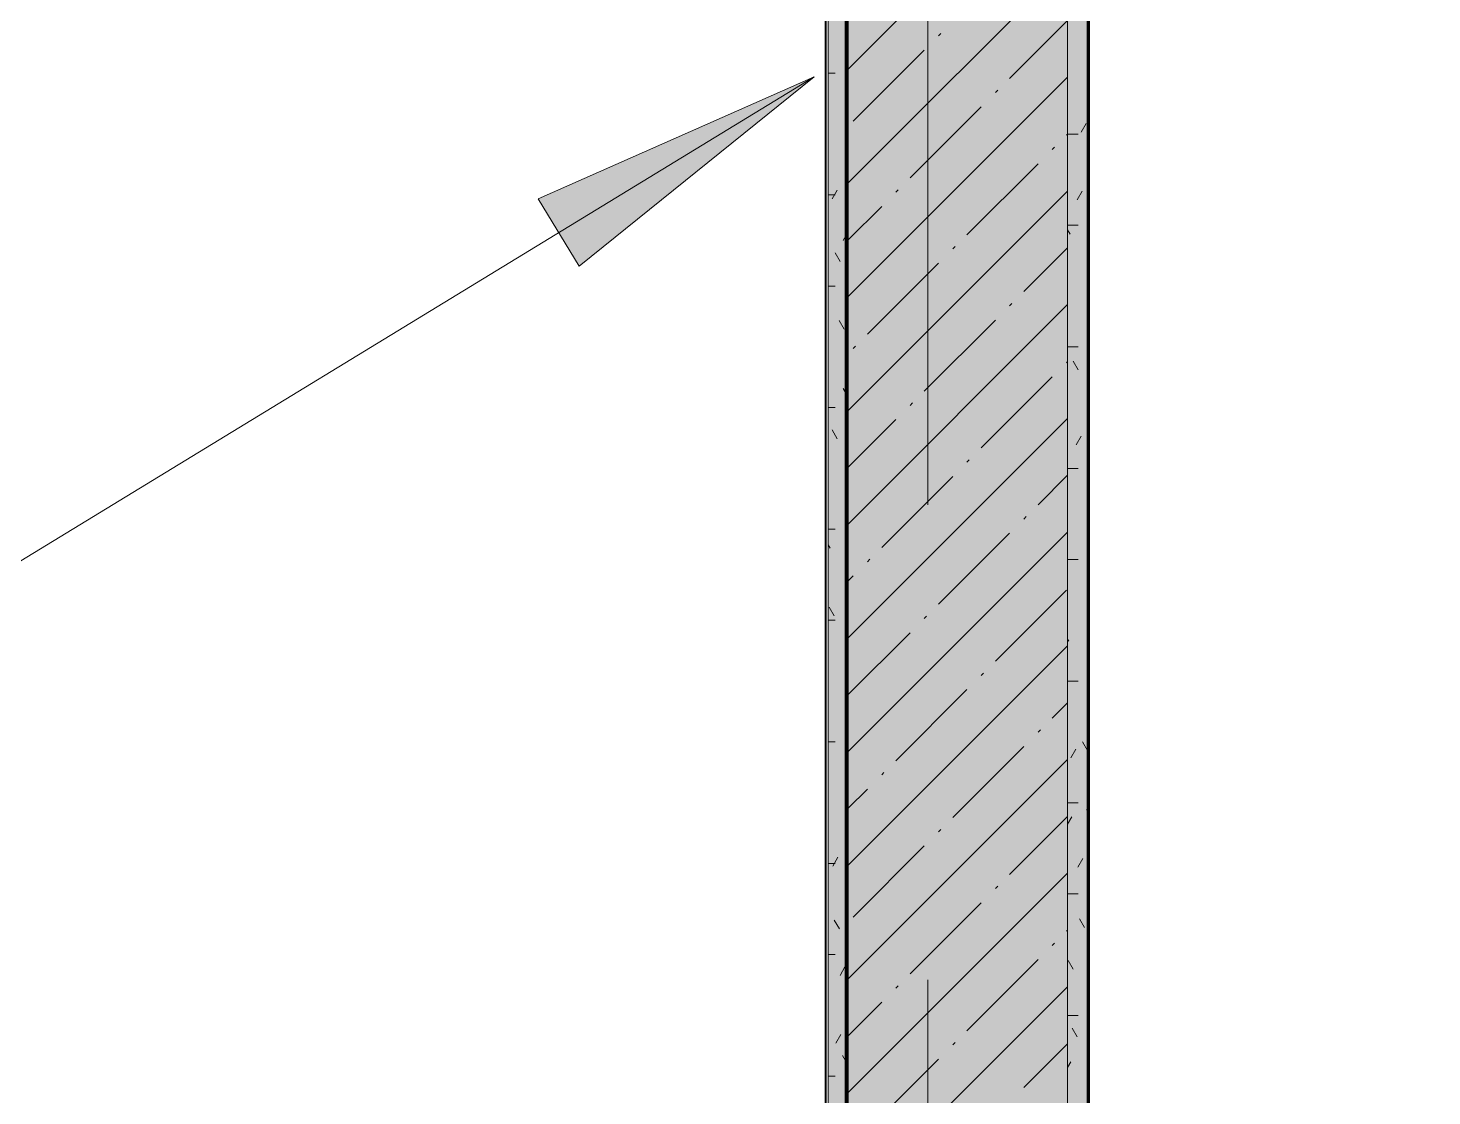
# Model space of a CAD drawing. Header units: millimetres. Extents: x -3817 to 677485, y -22715 to 103890.
# Drawn here: x 433586 to 434994, y 5831 to 6902 of the extents above; entities that cross this region are included whole.
import ezdxf

# ---------------------------------------------------------------- set-up
doc = ezdxf.new("R2010")
doc.units = ezdxf.units.MM
doc.layers.add('PDF _Геометрия', color=7, linetype='Continuous', true_color=0x1d1d1d)
doc.layers.add('PDF _Сплошная заливка', color=7, linetype='Continuous', true_color=0xffffff)

msp = doc.modelspace()

# ---------------------------------------------------------------- hatches: boundary and pattern name
at = {"layer": 'PDF _Сплошная заливка', "transparency": 33554559}
msp.add_hatch(color=256, dxfattribs=at).paths.add_polyline_path([(434608.6, 4319), (434628.6, 4319), (434628.6, 12519), (434408.6, 12519), (434408.6, 4319)])

# ---------------------------------------------------------------- linework, layer by layer
at = {"layer": 'PDF _Геометрия', "color": 7, "lineweight": 9}
for points in [[(434408.6, 12319), (434408.6, 4319), (434408.6, 12319), (434388.6, 12319), (432373.6, 12319), (434388.6, 12319), (434408.6, 12319), (434408.6, 12519), (433388.6, 12519), (434408.6, 12519)], [(434628.6, 11299), (434628.6, 4319), (434608.6, 4319), (434628.6, 4319), (434628.6, 11299), (434628.6, 11319), (434873.6, 11319), (434628.6, 11319), (434628.6, 11519)], [(434648.6, 4319), (434648.6, 11298)]]:
    msp.add_lwpolyline(points, dxfattribs=at)
at = {"layer": 'PDF _Геометрия', "color": 171, "lineweight": 70, "true_color": 0x8080ff}
msp.add_lwpolyline([(434406.6, 12309), (434406.6, 2089.5), (434407.6, 2089.5), (434407.6, 12309)], close=True, dxfattribs=at)
at = {"layer": 'PDF _Геометрия', "color": 9, "lineweight": 9, "true_color": 0xc0c0c0}
for points in [[(434388.6, 12298), (434388.6, 1994), (434408.6, 1994), (434408.6, 2044), (434408.6, 2056.5), (434408.6, 2069), (434408.6, 4319), (434608.6, 4319), (434608.6, 2069), (434648.6, 2069)], [(434385.6, 6596.7), (434385.6, 6616.7), (434385.6, 6635.1), (434385.6, 6650.9), (434385.6, 6662.9), (434385.6, 6670.5), (434385.6, 6673.1), (434385.6, 6670.3), (434385.6, 6662.3), (434385.6, 6649.6), (434385.6, 6633.1), (434385.6, 6613.8), (434385.6, 6593.1), (434385.6, 6572.4), (434385.6, 6553.1), (434385.6, 6536.5), (434385.6, 6523.8), (434385.6, 6515.8), (434385.6, 6513.1), (434385.6, 6515.6), (434385.6, 6523.2), (434385.6, 6535.2), (434385.6, 6551), (434385.6, 6569.4), (434385.6, 6589.4)], [(434386.6, 6589.4), (434386.6, 6569.4), (434386.6, 6551), (434386.6, 6535.2), (434386.6, 6523.2), (434386.6, 6515.6), (434386.6, 6513.1), (434386.6, 6515.8), (434386.6, 6523.8), (434386.6, 6536.5), (434386.6, 6553.1), (434386.6, 6572.4), (434386.6, 6593.1), (434386.6, 6613.8), (434386.6, 6633.1), (434386.6, 6649.6), (434386.6, 6662.3), (434386.6, 6670.3), (434386.6, 6673.1), (434386.6, 6670.5), (434386.6, 6662.9), (434386.6, 6650.9), (434386.6, 6635.1), (434386.6, 6616.7), (434386.6, 6596.7)], [(434385.6, 6388.1), (434385.6, 6364.5), (434385.6, 6336.3), (434385.6, 6302.5), (434385.6, 6261.9), (434385.6, 6243.4), (434385.6, 6228.3), (434385.6, 6215.5), (434385.6, 6204.4), (434385.6, 6193.9), (434385.6, 6183.7), (434385.6, 6174.2)], [(434386.6, 6174.2), (434386.6, 6183.7), (434386.6, 6193.9), (434386.6, 6204.4), (434386.6, 6215.5), (434386.6, 6228.3), (434386.6, 6243.4), (434386.6, 6261.9), (434386.6, 6302.5), (434386.6, 6336.3), (434386.6, 6364.5), (434386.6, 6388.1)], [(434385.6, 5803.4), (434385.6, 5844.2), (434385.6, 5890.6), (434385.6, 5942.7), (434385.6, 6000.4), (434385.6, 6063.9), (434385.6, 6133.2), (434385.6, 6208.3), (434385.6, 6289.2), (434385.6, 6376)], [(434386.6, 6376), (434386.6, 6289.2), (434386.6, 6208.3), (434386.6, 6133.2), (434386.6, 6063.9), (434386.6, 6000.4), (434386.6, 5942.7), (434386.6, 5890.6), (434386.6, 5844.2), (434386.6, 5803.4)], [(434385.6, 5824.7), (434385.6, 5842.6), (434385.6, 5859.5), (434385.6, 5874.8), (434385.6, 5887.9), (434385.6, 5899.2), (434385.6, 5910.3), (434385.6, 5922.9), (434385.6, 5937), (434385.6, 5952), (434385.6, 5967.1), (434385.6, 5982.1), (434385.6, 5997.5), (434385.6, 6013.5), (434385.6, 6030.2), (434385.6, 6046.2), (434385.6, 6060), (434385.6, 6072), (434385.6, 6085.2), (434385.6, 6102.9), (434385.6, 6128.1), (434385.6, 6162.4), (434385.6, 6206.6), (434385.6, 6261.9), (434385.6, 6181.3), (434385.6, 6107.2), (434385.6, 6039.5), (434385.6, 5978.2), (434385.6, 5923.3), (434385.6, 5874.9), (434385.6, 5833), (434385.6, 5797.4)], [(434386.6, 5797.4), (434386.6, 5833), (434386.6, 5874.9), (434386.6, 5923.3), (434386.6, 5978.2), (434386.6, 6039.5), (434386.6, 6107.2), (434386.6, 6181.3), (434386.6, 6261.9), (434386.6, 6206.6), (434386.6, 6162.4), (434386.6, 6128.1), (434386.6, 6102.9), (434386.6, 6085.2), (434386.6, 6072), (434386.6, 6060), (434386.6, 6046.2), (434386.6, 6030.2), (434386.6, 6013.5), (434386.6, 5997.5), (434386.6, 5982.1), (434386.6, 5967.1), (434386.6, 5952), (434386.6, 5937), (434386.6, 5922.9), (434386.6, 5910.3), (434386.6, 5899.2), (434386.6, 5887.9), (434386.6, 5874.8), (434386.6, 5859.5), (434386.6, 5842.6), (434386.6, 5824.7)], [(434385.6, 6157.4), (434386.6, 6157.4)], [(434385.6, 6144.3), (434386.6, 6144.3)], [(434385.6, 6138.4), (434386.6, 6138.4)], [(434386.6, 6061.2), (434385.6, 6061.2)], [(434385.6, 5981.3), (434386.6, 5981.3)]]:
    msp.add_lwpolyline(points, dxfattribs=at)
for points in [[(434407.6, 12299), (434407.6, 2089.5), (434408.6, 2089.5), (434408.6, 12299)], [(434386.6, 6376), (434386.6, 6938.7), (434385.6, 6938.7), (434385.6, 6376)], [(434385.6, 6744.3), (434385.6, 6746.7), (434385.6, 6753.7), (434385.6, 6764.8), (434385.6, 6779.3), (434385.6, 6796.2), (434385.6, 6814.3), (434385.6, 6832.4), (434385.6, 6849.3), (434385.6, 6863.8), (434385.6, 6874.9), (434385.6, 6881.9), (434385.6, 6884.3), (434385.6, 6881.9), (434385.6, 6874.9), (434385.6, 6863.8), (434385.6, 6849.3), (434385.6, 6832.4), (434385.6, 6814.3), (434385.6, 6796.2), (434385.6, 6779.3), (434385.6, 6764.8), (434385.6, 6753.7), (434385.6, 6746.7)], [(434385.6, 6884.3), (434385.6, 6881.9), (434385.6, 6874.9), (434385.6, 6863.8), (434385.6, 6849.3), (434385.6, 6832.4), (434385.6, 6814.3), (434385.6, 6796.2), (434385.6, 6779.3), (434385.6, 6764.8), (434385.6, 6753.7), (434385.6, 6746.7), (434385.6, 6744.3), (434385.6, 6746.7), (434385.6, 6753.7), (434385.6, 6764.8), (434385.6, 6779.3), (434385.6, 6796.2), (434385.6, 6814.3), (434385.6, 6832.4), (434385.6, 6849.3), (434385.6, 6863.8), (434385.6, 6874.9), (434385.6, 6881.9)], [(434385.6, 6771.2), (434385.6, 6776.7), (434385.6, 6785.5), (434385.6, 6796.8), (434385.6, 6810.1), (434385.6, 6824.3), (434385.6, 6838.6), (434385.6, 6851.8), (434385.6, 6863.2), (434385.6, 6872), (434385.6, 6877.5), (434385.6, 6872), (434385.6, 6863.2), (434385.6, 6851.8), (434385.6, 6838.6), (434385.6, 6824.3), (434385.6, 6810.1), (434385.6, 6796.8), (434385.6, 6785.5), (434385.6, 6776.7)], [(434385.6, 6877.5), (434385.6, 6872), (434385.6, 6863.2), (434385.6, 6851.8), (434385.6, 6838.6), (434385.6, 6824.3), (434385.6, 6810.1), (434385.6, 6796.8), (434385.6, 6785.5), (434385.6, 6776.7), (434385.6, 6771.2), (434385.6, 6776.7), (434385.6, 6785.5), (434385.6, 6796.8), (434385.6, 6810.1), (434385.6, 6824.3), (434385.6, 6838.6), (434385.6, 6851.8), (434385.6, 6863.2), (434385.6, 6872)], [(434385.6, 6768.5), (434385.6, 6774), (434385.6, 6782.7), (434385.6, 6794.1), (434385.6, 6807.4), (434385.6, 6821.6), (434385.6, 6835.9), (434385.6, 6849.1), (434385.6, 6860.5), (434385.6, 6869.2), (434385.6, 6874.7), (434385.6, 6869.2), (434385.6, 6860.5), (434385.6, 6849.1), (434385.6, 6835.9), (434385.6, 6821.6), (434385.6, 6807.4), (434385.6, 6794.1), (434385.6, 6782.7), (434385.6, 6774)], [(434385.6, 6874.7), (434385.6, 6869.2), (434385.6, 6860.5), (434385.6, 6849.1), (434385.6, 6835.9), (434385.6, 6821.6), (434385.6, 6807.4), (434385.6, 6794.1), (434385.6, 6782.7), (434385.6, 6774), (434385.6, 6768.5), (434385.6, 6774), (434385.6, 6782.7), (434385.6, 6794.1), (434385.6, 6807.4), (434385.6, 6821.6), (434385.6, 6835.9), (434385.6, 6849.1), (434385.6, 6860.5), (434385.6, 6869.2)], [(434386.6, 6744.3), (434386.6, 6746.7), (434386.6, 6753.7), (434386.6, 6764.8), (434386.6, 6779.3), (434386.6, 6796.2), (434386.6, 6814.3), (434386.6, 6832.4), (434386.6, 6849.3), (434386.6, 6863.8), (434386.6, 6874.9), (434386.6, 6881.9), (434386.6, 6884.3), (434386.6, 6881.9), (434386.6, 6874.9), (434386.6, 6863.8), (434386.6, 6849.3), (434386.6, 6832.4), (434386.6, 6814.3), (434386.6, 6796.2), (434386.6, 6779.3), (434386.6, 6764.8), (434386.6, 6753.7), (434386.6, 6746.7)], [(434386.6, 6884.3), (434386.6, 6881.9), (434386.6, 6874.9), (434386.6, 6863.8), (434386.6, 6849.3), (434386.6, 6832.4), (434386.6, 6814.3), (434386.6, 6796.2), (434386.6, 6779.3), (434386.6, 6764.8), (434386.6, 6753.7), (434386.6, 6746.7), (434386.6, 6744.3), (434386.6, 6746.7), (434386.6, 6753.7), (434386.6, 6764.8), (434386.6, 6779.3), (434386.6, 6796.2), (434386.6, 6814.3), (434386.6, 6832.4), (434386.6, 6849.3), (434386.6, 6863.8), (434386.6, 6874.9), (434386.6, 6881.9)], [(434386.6, 6771.2), (434386.6, 6776.7), (434386.6, 6785.5), (434386.6, 6796.8), (434386.6, 6810.1), (434386.6, 6824.3), (434386.6, 6838.6), (434386.6, 6851.8), (434386.6, 6863.2), (434386.6, 6872), (434386.6, 6877.5), (434386.6, 6872), (434386.6, 6863.2), (434386.6, 6851.8), (434386.6, 6838.6), (434386.6, 6824.3), (434386.6, 6810.1), (434386.6, 6796.8), (434386.6, 6785.5), (434386.6, 6776.7)], [(434386.6, 6877.5), (434386.6, 6872), (434386.6, 6863.2), (434386.6, 6851.8), (434386.6, 6838.6), (434386.6, 6824.3), (434386.6, 6810.1), (434386.6, 6796.8), (434386.6, 6785.5), (434386.6, 6776.7), (434386.6, 6771.2), (434386.6, 6776.7), (434386.6, 6785.5), (434386.6, 6796.8), (434386.6, 6810.1), (434386.6, 6824.3), (434386.6, 6838.6), (434386.6, 6851.8), (434386.6, 6863.2), (434386.6, 6872)], [(434386.6, 6768.5), (434386.6, 6774), (434386.6, 6782.7), (434386.6, 6794.1), (434386.6, 6807.4), (434386.6, 6821.6), (434386.6, 6835.9), (434386.6, 6849.1), (434386.6, 6860.5), (434386.6, 6869.2), (434386.6, 6874.7), (434386.6, 6869.2), (434386.6, 6860.5), (434386.6, 6849.1), (434386.6, 6835.9), (434386.6, 6821.6), (434386.6, 6807.4), (434386.6, 6794.1), (434386.6, 6782.7), (434386.6, 6774)], [(434386.6, 6874.7), (434386.6, 6869.2), (434386.6, 6860.5), (434386.6, 6849.1), (434386.6, 6835.9), (434386.6, 6821.6), (434386.6, 6807.4), (434386.6, 6794.1), (434386.6, 6782.7), (434386.6, 6774), (434386.6, 6768.5), (434386.6, 6774), (434386.6, 6782.7), (434386.6, 6794.1), (434386.6, 6807.4), (434386.6, 6821.6), (434386.6, 6835.9), (434386.6, 6849.1), (434386.6, 6860.5), (434386.6, 6869.2)], [(434385.6, 6655.4), (434385.6, 6660.8), (434385.6, 6669.6), (434385.6, 6681), (434385.6, 6694.2), (434385.6, 6708.5), (434385.6, 6722.7), (434385.6, 6736), (434385.6, 6747.4), (434385.6, 6756.1), (434385.6, 6761.6), (434385.6, 6756.1), (434385.6, 6747.4), (434385.6, 6736), (434385.6, 6722.7), (434385.6, 6708.5), (434385.6, 6694.2), (434385.6, 6681), (434385.6, 6669.6), (434385.6, 6660.8)], [(434385.6, 6761.6), (434385.6, 6756.1), (434385.6, 6747.4), (434385.6, 6736), (434385.6, 6722.7), (434385.6, 6708.5), (434385.6, 6694.2), (434385.6, 6681), (434385.6, 6669.6), (434385.6, 6660.8), (434385.6, 6655.4), (434385.6, 6660.8), (434385.6, 6669.6), (434385.6, 6681), (434385.6, 6694.2), (434385.6, 6708.5), (434385.6, 6722.7), (434385.6, 6736), (434385.6, 6747.4), (434385.6, 6756.1)], [(434386.6, 6655.4), (434386.6, 6660.8), (434386.6, 6669.6), (434386.6, 6681), (434386.6, 6694.2), (434386.6, 6708.5), (434386.6, 6722.7), (434386.6, 6736), (434386.6, 6747.4), (434386.6, 6756.1), (434386.6, 6761.6), (434386.6, 6756.1), (434386.6, 6747.4), (434386.6, 6736), (434386.6, 6722.7), (434386.6, 6708.5), (434386.6, 6694.2), (434386.6, 6681), (434386.6, 6669.6), (434386.6, 6660.8)], [(434386.6, 6761.6), (434386.6, 6756.1), (434386.6, 6747.4), (434386.6, 6736), (434386.6, 6722.7), (434386.6, 6708.5), (434386.6, 6694.2), (434386.6, 6681), (434386.6, 6669.6), (434386.6, 6660.8), (434386.6, 6655.4), (434386.6, 6660.8), (434386.6, 6669.6), (434386.6, 6681), (434386.6, 6694.2), (434386.6, 6708.5), (434386.6, 6722.7), (434386.6, 6736), (434386.6, 6747.4), (434386.6, 6756.1)], [(434385.6, 6507.7), (434385.6, 6510.5), (434385.6, 6518.4), (434385.6, 6531.2), (434385.6, 6547.7), (434385.6, 6567), (434385.6, 6587.7), (434385.6, 6608.4), (434385.6, 6627.7), (434385.6, 6644.3), (434385.6, 6657), (434385.6, 6665), (434385.6, 6667.7), (434385.6, 6665), (434385.6, 6657), (434385.6, 6644.3), (434385.6, 6627.7), (434385.6, 6608.4), (434385.6, 6587.7), (434385.6, 6567), (434385.6, 6547.7), (434385.6, 6531.2), (434385.6, 6518.4), (434385.6, 6510.5)], [(434386.6, 6507.7), (434386.6, 6510.5), (434386.6, 6518.4), (434386.6, 6531.2), (434386.6, 6547.7), (434386.6, 6567), (434386.6, 6587.7), (434386.6, 6608.4), (434386.6, 6627.7), (434386.6, 6644.3), (434386.6, 6657), (434386.6, 6665), (434386.6, 6667.7), (434386.6, 6665), (434386.6, 6657), (434386.6, 6644.3), (434386.6, 6627.7), (434386.6, 6608.4), (434386.6, 6587.7), (434386.6, 6567), (434386.6, 6547.7), (434386.6, 6531.2), (434386.6, 6518.4), (434386.6, 6510.5)], [(434385.6, 6548.7), (434385.6, 6554.2), (434385.6, 6563), (434385.6, 6574.4), (434385.6, 6587.6), (434385.6, 6601.9), (434385.6, 6616.1), (434385.6, 6629.4), (434385.6, 6640.7), (434385.6, 6649.5), (434385.6, 6655), (434385.6, 6649.5), (434385.6, 6640.7), (434385.6, 6629.4), (434385.6, 6616.1), (434385.6, 6601.9), (434385.6, 6587.6), (434385.6, 6574.4), (434385.6, 6563), (434385.6, 6554.2)], [(434385.6, 6655), (434385.6, 6649.5), (434385.6, 6640.7), (434385.6, 6629.4), (434385.6, 6616.1), (434385.6, 6601.9), (434385.6, 6587.6), (434385.6, 6574.4), (434385.6, 6563), (434385.6, 6554.2), (434385.6, 6548.7), (434385.6, 6554.2), (434385.6, 6563), (434385.6, 6574.4), (434385.6, 6587.6), (434385.6, 6601.9), (434385.6, 6616.1), (434385.6, 6629.4), (434385.6, 6640.7), (434385.6, 6649.5)], [(434385.6, 6507.6), (434385.6, 6510), (434385.6, 6517), (434385.6, 6528.1), (434385.6, 6542.6), (434385.6, 6559.5), (434385.6, 6577.6), (434385.6, 6595.7), (434385.6, 6612.6), (434385.6, 6627.1), (434385.6, 6638.2), (434385.6, 6645.2), (434385.6, 6647.6), (434385.6, 6645.2), (434385.6, 6638.2), (434385.6, 6627.1), (434385.6, 6612.6), (434385.6, 6595.7), (434385.6, 6577.6), (434385.6, 6559.5), (434385.6, 6542.6), (434385.6, 6528.1), (434385.6, 6517), (434385.6, 6510)], [(434385.6, 6647.6), (434385.6, 6645.2), (434385.6, 6638.2), (434385.6, 6627.1), (434385.6, 6612.6), (434385.6, 6595.7), (434385.6, 6577.6), (434385.6, 6559.5), (434385.6, 6542.6), (434385.6, 6528.1), (434385.6, 6517), (434385.6, 6510), (434385.6, 6507.6), (434385.6, 6510), (434385.6, 6517), (434385.6, 6528.1), (434385.6, 6542.6), (434385.6, 6559.5), (434385.6, 6577.6), (434385.6, 6595.7), (434385.6, 6612.6), (434385.6, 6627.1), (434385.6, 6638.2), (434385.6, 6645.2)], [(434386.6, 6548.7), (434386.6, 6554.2), (434386.6, 6563), (434386.6, 6574.4), (434386.6, 6587.6), (434386.6, 6601.9), (434386.6, 6616.1), (434386.6, 6629.4), (434386.6, 6640.7), (434386.6, 6649.5), (434386.6, 6655), (434386.6, 6649.5), (434386.6, 6640.7), (434386.6, 6629.4), (434386.6, 6616.1), (434386.6, 6601.9), (434386.6, 6587.6), (434386.6, 6574.4), (434386.6, 6563), (434386.6, 6554.2)], [(434386.6, 6655), (434386.6, 6649.5), (434386.6, 6640.7), (434386.6, 6629.4), (434386.6, 6616.1), (434386.6, 6601.9), (434386.6, 6587.6), (434386.6, 6574.4), (434386.6, 6563), (434386.6, 6554.2), (434386.6, 6548.7), (434386.6, 6554.2), (434386.6, 6563), (434386.6, 6574.4), (434386.6, 6587.6), (434386.6, 6601.9), (434386.6, 6616.1), (434386.6, 6629.4), (434386.6, 6640.7), (434386.6, 6649.5)], [(434386.6, 6507.6), (434386.6, 6510), (434386.6, 6517), (434386.6, 6528.1), (434386.6, 6542.6), (434386.6, 6559.5), (434386.6, 6577.6), (434386.6, 6595.7), (434386.6, 6612.6), (434386.6, 6627.1), (434386.6, 6638.2), (434386.6, 6645.2), (434386.6, 6647.6), (434386.6, 6645.2), (434386.6, 6638.2), (434386.6, 6627.1), (434386.6, 6612.6), (434386.6, 6595.7), (434386.6, 6577.6), (434386.6, 6559.5), (434386.6, 6542.6), (434386.6, 6528.1), (434386.6, 6517), (434386.6, 6510)], [(434386.6, 6647.6), (434386.6, 6645.2), (434386.6, 6638.2), (434386.6, 6627.1), (434386.6, 6612.6), (434386.6, 6595.7), (434386.6, 6577.6), (434386.6, 6559.5), (434386.6, 6542.6), (434386.6, 6528.1), (434386.6, 6517), (434386.6, 6510), (434386.6, 6507.6), (434386.6, 6510), (434386.6, 6517), (434386.6, 6528.1), (434386.6, 6542.6), (434386.6, 6559.5), (434386.6, 6577.6), (434386.6, 6595.7), (434386.6, 6612.6), (434386.6, 6627.1), (434386.6, 6638.2), (434386.6, 6645.2)], [(434385.6, 6534.6), (434385.6, 6540.1), (434385.6, 6548.8), (434385.6, 6560.2), (434385.6, 6573.4), (434385.6, 6587.7), (434385.6, 6601.9), (434385.6, 6615.2), (434385.6, 6626.6), (434385.6, 6635.3), (434385.6, 6640.8), (434385.6, 6635.3), (434385.6, 6626.6), (434385.6, 6615.2), (434385.6, 6601.9), (434385.6, 6587.7), (434385.6, 6573.4), (434385.6, 6560.2), (434385.6, 6548.8), (434385.6, 6540.1)], [(434385.6, 6640.8), (434385.6, 6635.3), (434385.6, 6626.6), (434385.6, 6615.2), (434385.6, 6601.9), (434385.6, 6587.7), (434385.6, 6573.4), (434385.6, 6560.2), (434385.6, 6548.8), (434385.6, 6540.1), (434385.6, 6534.6), (434385.6, 6540.1), (434385.6, 6548.8), (434385.6, 6560.2), (434385.6, 6573.4), (434385.6, 6587.7), (434385.6, 6601.9), (434385.6, 6615.2), (434385.6, 6626.6), (434385.6, 6635.3)], [(434386.6, 6534.6), (434386.6, 6540.1), (434386.6, 6548.8), (434386.6, 6560.2), (434386.6, 6573.4), (434386.6, 6587.7), (434386.6, 6601.9), (434386.6, 6615.2), (434386.6, 6626.6), (434386.6, 6635.3), (434386.6, 6640.8), (434386.6, 6635.3), (434386.6, 6626.6), (434386.6, 6615.2), (434386.6, 6601.9), (434386.6, 6587.7), (434386.6, 6573.4), (434386.6, 6560.2), (434386.6, 6548.8), (434386.6, 6540.1)], [(434386.6, 6640.8), (434386.6, 6635.3), (434386.6, 6626.6), (434386.6, 6615.2), (434386.6, 6601.9), (434386.6, 6587.7), (434386.6, 6573.4), (434386.6, 6560.2), (434386.6, 6548.8), (434386.6, 6540.1), (434386.6, 6534.6), (434386.6, 6540.1), (434386.6, 6548.8), (434386.6, 6560.2), (434386.6, 6573.4), (434386.6, 6587.7), (434386.6, 6601.9), (434386.6, 6615.2), (434386.6, 6626.6), (434386.6, 6635.3)], [(434386.6, 6589.4), (434386.6, 6596.7), (434385.6, 6596.7), (434385.6, 6589.4)], [(434385.6, 6428.1), (434385.6, 6433.6), (434385.6, 6442.3), (434385.6, 6453.7), (434385.6, 6466.9), (434385.6, 6481.2), (434385.6, 6495.4), (434385.6, 6508.7), (434385.6, 6520.1), (434385.6, 6528.8), (434385.6, 6534.3), (434385.6, 6528.8), (434385.6, 6520.1), (434385.6, 6508.7), (434385.6, 6495.4), (434385.6, 6481.2), (434385.6, 6466.9), (434385.6, 6453.7), (434385.6, 6442.3), (434385.6, 6433.6)], [(434385.6, 6534.3), (434385.6, 6528.8), (434385.6, 6520.1), (434385.6, 6508.7), (434385.6, 6495.4), (434385.6, 6481.2), (434385.6, 6466.9), (434385.6, 6453.7), (434385.6, 6442.3), (434385.6, 6433.6), (434385.6, 6428.1), (434385.6, 6433.6), (434385.6, 6442.3), (434385.6, 6453.7), (434385.6, 6466.9), (434385.6, 6481.2), (434385.6, 6495.4), (434385.6, 6508.7), (434385.6, 6520.1), (434385.6, 6528.8)], [(434386.6, 6428.1), (434386.6, 6433.6), (434386.6, 6442.3), (434386.6, 6453.7), (434386.6, 6466.9), (434386.6, 6481.2), (434386.6, 6495.4), (434386.6, 6508.7), (434386.6, 6520.1), (434386.6, 6528.8), (434386.6, 6534.3), (434386.6, 6528.8), (434386.6, 6520.1), (434386.6, 6508.7), (434386.6, 6495.4), (434386.6, 6481.2), (434386.6, 6466.9), (434386.6, 6453.7), (434386.6, 6442.3), (434386.6, 6433.6)], [(434386.6, 6534.3), (434386.6, 6528.8), (434386.6, 6520.1), (434386.6, 6508.7), (434386.6, 6495.4), (434386.6, 6481.2), (434386.6, 6466.9), (434386.6, 6453.7), (434386.6, 6442.3), (434386.6, 6433.6), (434386.6, 6428.1), (434386.6, 6433.6), (434386.6, 6442.3), (434386.6, 6453.7), (434386.6, 6466.9), (434386.6, 6481.2), (434386.6, 6495.4), (434386.6, 6508.7), (434386.6, 6520.1), (434386.6, 6528.8)], [(434385.6, 6382.8), (434385.6, 6388.3), (434385.6, 6397), (434385.6, 6408.4), (434385.6, 6421.7), (434385.6, 6435.9), (434385.6, 6450.2), (434385.6, 6463.4), (434385.6, 6474.8), (434385.6, 6483.6), (434385.6, 6489.1), (434385.6, 6483.6), (434385.6, 6474.8), (434385.6, 6463.4), (434385.6, 6450.2), (434385.6, 6435.9), (434385.6, 6421.7), (434385.6, 6408.4), (434385.6, 6397), (434385.6, 6388.3)], [(434385.6, 6489.1), (434385.6, 6483.6), (434385.6, 6474.8), (434385.6, 6463.4), (434385.6, 6450.2), (434385.6, 6435.9), (434385.6, 6421.7), (434385.6, 6408.4), (434385.6, 6397), (434385.6, 6388.3), (434385.6, 6382.8), (434385.6, 6388.3), (434385.6, 6397), (434385.6, 6408.4), (434385.6, 6421.7), (434385.6, 6435.9), (434385.6, 6450.2), (434385.6, 6463.4), (434385.6, 6474.8), (434385.6, 6483.6)], [(434386.6, 6382.8), (434386.6, 6388.3), (434386.6, 6397), (434386.6, 6408.4), (434386.6, 6421.7), (434386.6, 6435.9), (434386.6, 6450.2), (434386.6, 6463.4), (434386.6, 6474.8), (434386.6, 6483.6), (434386.6, 6489.1), (434386.6, 6483.6), (434386.6, 6474.8), (434386.6, 6463.4), (434386.6, 6450.2), (434386.6, 6435.9), (434386.6, 6421.7), (434386.6, 6408.4), (434386.6, 6397), (434386.6, 6388.3)], [(434386.6, 6489.1), (434386.6, 6483.6), (434386.6, 6474.8), (434386.6, 6463.4), (434386.6, 6450.2), (434386.6, 6435.9), (434386.6, 6421.7), (434386.6, 6408.4), (434386.6, 6397), (434386.6, 6388.3), (434386.6, 6382.8), (434386.6, 6388.3), (434386.6, 6397), (434386.6, 6408.4), (434386.6, 6421.7), (434386.6, 6435.9), (434386.6, 6450.2), (434386.6, 6463.4), (434386.6, 6474.8), (434386.6, 6483.6)], [(434385.6, 6327.4), (434385.6, 6332.4), (434385.6, 6340.4), (434385.6, 6350.7), (434385.6, 6362.8), (434385.6, 6375.7), (434385.6, 6388.7), (434385.6, 6400.7), (434385.6, 6411.1), (434385.6, 6419), (434385.6, 6424), (434385.6, 6419), (434385.6, 6411.1), (434385.6, 6400.7), (434385.6, 6388.7), (434385.6, 6375.7), (434385.6, 6362.8), (434385.6, 6350.7), (434385.6, 6340.4), (434385.6, 6332.4)], [(434385.6, 6421.4), (434385.6, 6416.4), (434385.6, 6408.4), (434385.6, 6398.1), (434385.6, 6386), (434385.6, 6373.1), (434385.6, 6360.1), (434385.6, 6348.1), (434385.6, 6337.7), (434385.6, 6329.8), (434385.6, 6324.8), (434385.6, 6329.8), (434385.6, 6337.7), (434385.6, 6348.1), (434385.6, 6360.1), (434385.6, 6373.1), (434385.6, 6386), (434385.6, 6398.1), (434385.6, 6408.4), (434385.6, 6416.4)], [(434386.6, 6327.4), (434386.6, 6332.4), (434386.6, 6340.4), (434386.6, 6350.7), (434386.6, 6362.8), (434386.6, 6375.7), (434386.6, 6388.7), (434386.6, 6400.7), (434386.6, 6411.1), (434386.6, 6419), (434386.6, 6424), (434386.6, 6419), (434386.6, 6411.1), (434386.6, 6400.7), (434386.6, 6388.7), (434386.6, 6375.7), (434386.6, 6362.8), (434386.6, 6350.7), (434386.6, 6340.4), (434386.6, 6332.4)], [(434386.6, 6421.4), (434386.6, 6416.4), (434386.6, 6408.4), (434386.6, 6398.1), (434386.6, 6386), (434386.6, 6373.1), (434386.6, 6360.1), (434386.6, 6348.1), (434386.6, 6337.7), (434386.6, 6329.8), (434386.6, 6324.8), (434386.6, 6329.8), (434386.6, 6337.7), (434386.6, 6348.1), (434386.6, 6360.1), (434386.6, 6373.1), (434386.6, 6386), (434386.6, 6398.1), (434386.6, 6408.4), (434386.6, 6416.4)], [(434385.6, 6312.1), (434385.6, 6317.6), (434385.6, 6326.3), (434385.6, 6337.7), (434385.6, 6351), (434385.6, 6365.2), (434385.6, 6379.4), (434385.6, 6392.7), (434385.6, 6404.1), (434385.6, 6412.8), (434385.6, 6418.3), (434385.6, 6412.8), (434385.6, 6404.1), (434385.6, 6392.7), (434385.6, 6379.4), (434385.6, 6365.2), (434385.6, 6351), (434385.6, 6337.7), (434385.6, 6326.3), (434385.6, 6317.6)], [(434385.6, 6312.1), (434385.6, 6317.6), (434385.6, 6326.3), (434385.6, 6337.7), (434385.6, 6351), (434385.6, 6365.2), (434385.6, 6379.4), (434385.6, 6392.7), (434385.6, 6404.1), (434385.6, 6412.8), (434385.6, 6418.3), (434385.6, 6412.8), (434385.6, 6404.1), (434385.6, 6392.7), (434385.6, 6379.4), (434385.6, 6365.2), (434385.6, 6351), (434385.6, 6337.7), (434385.6, 6326.3), (434385.6, 6317.6)], [(434386.6, 6312.1), (434386.6, 6317.6), (434386.6, 6326.3), (434386.6, 6337.7), (434386.6, 6351), (434386.6, 6365.2), (434386.6, 6379.4), (434386.6, 6392.7), (434386.6, 6404.1), (434386.6, 6412.8), (434386.6, 6418.3), (434386.6, 6412.8), (434386.6, 6404.1), (434386.6, 6392.7), (434386.6, 6379.4), (434386.6, 6365.2), (434386.6, 6351), (434386.6, 6337.7), (434386.6, 6326.3), (434386.6, 6317.6)], [(434386.6, 6312.1), (434386.6, 6317.6), (434386.6, 6326.3), (434386.6, 6337.7), (434386.6, 6351), (434386.6, 6365.2), (434386.6, 6379.4), (434386.6, 6392.7), (434386.6, 6404.1), (434386.6, 6412.8), (434386.6, 6418.3), (434386.6, 6412.8), (434386.6, 6404.1), (434386.6, 6392.7), (434386.6, 6379.4), (434386.6, 6365.2), (434386.6, 6351), (434386.6, 6337.7), (434386.6, 6326.3), (434386.6, 6317.6)], [(434386.6, 6174.2), (434386.6, 6388.1), (434385.6, 6388.1), (434385.6, 6174.2)], [(434385.6, 6157.4), (434385.6, 6160.4), (434385.6, 6169.4), (434385.6, 6183.7), (434385.6, 6202.4), (434385.6, 6224.1), (434385.6, 6247.4), (434385.6, 6270.7), (434385.6, 6292.4), (434385.6, 6311), (434385.6, 6325.3), (434385.6, 6334.3), (434385.6, 6337.4), (434385.6, 6334.3), (434385.6, 6325.3), (434385.6, 6311), (434385.6, 6292.4), (434385.6, 6270.7), (434385.6, 6247.4), (434385.6, 6224.1), (434385.6, 6202.4), (434385.6, 6183.7), (434385.6, 6169.4), (434385.6, 6160.4)], [(434385.6, 6337.4), (434385.6, 6334.3), (434385.6, 6325.3), (434385.6, 6311), (434385.6, 6292.4), (434385.6, 6270.7), (434385.6, 6247.4), (434385.6, 6224.1), (434385.6, 6202.4), (434385.6, 6183.7), (434385.6, 6169.4), (434385.6, 6160.4), (434385.6, 6157.4), (434385.6, 6160.4), (434385.6, 6169.4), (434385.6, 6183.7), (434385.6, 6202.4), (434385.6, 6224.1), (434385.6, 6247.4), (434385.6, 6270.7), (434385.6, 6292.4), (434385.6, 6311), (434385.6, 6325.3), (434385.6, 6334.3)], [(434386.6, 6157.4), (434386.6, 6160.4), (434386.6, 6169.4), (434386.6, 6183.7), (434386.6, 6202.4), (434386.6, 6224.1), (434386.6, 6247.4), (434386.6, 6270.7), (434386.6, 6292.4), (434386.6, 6311), (434386.6, 6325.3), (434386.6, 6334.3), (434386.6, 6337.4), (434386.6, 6334.3), (434386.6, 6325.3), (434386.6, 6311), (434386.6, 6292.4), (434386.6, 6270.7), (434386.6, 6247.4), (434386.6, 6224.1), (434386.6, 6202.4), (434386.6, 6183.7), (434386.6, 6169.4), (434386.6, 6160.4)], [(434386.6, 6337.4), (434386.6, 6334.3), (434386.6, 6325.3), (434386.6, 6311), (434386.6, 6292.4), (434386.6, 6270.7), (434386.6, 6247.4), (434386.6, 6224.1), (434386.6, 6202.4), (434386.6, 6183.7), (434386.6, 6169.4), (434386.6, 6160.4), (434386.6, 6157.4), (434386.6, 6160.4), (434386.6, 6169.4), (434386.6, 6183.7), (434386.6, 6202.4), (434386.6, 6224.1), (434386.6, 6247.4), (434386.6, 6270.7), (434386.6, 6292.4), (434386.6, 6311), (434386.6, 6325.3), (434386.6, 6334.3)], [(434385.6, 6191.4), (434385.6, 6196.9), (434385.6, 6205.6), (434385.6, 6217), (434385.6, 6230.3), (434385.6, 6244.5), (434385.6, 6258.8), (434385.6, 6272), (434385.6, 6283.4), (434385.6, 6292.1), (434385.6, 6297.6), (434385.6, 6292.1), (434385.6, 6283.4), (434385.6, 6272), (434385.6, 6258.8), (434385.6, 6244.5), (434385.6, 6230.3), (434385.6, 6217), (434385.6, 6205.6), (434385.6, 6196.9)], [(434385.6, 6297.6), (434385.6, 6292.1), (434385.6, 6283.4), (434385.6, 6272), (434385.6, 6258.8), (434385.6, 6244.5), (434385.6, 6230.3), (434385.6, 6217), (434385.6, 6205.6), (434385.6, 6196.9), (434385.6, 6191.4), (434385.6, 6196.9), (434385.6, 6205.6), (434385.6, 6217), (434385.6, 6230.3), (434385.6, 6244.5), (434385.6, 6258.8), (434385.6, 6272), (434385.6, 6283.4), (434385.6, 6292.1)], [(434386.6, 6191.4), (434386.6, 6196.9), (434386.6, 6205.6), (434386.6, 6217), (434386.6, 6230.3), (434386.6, 6244.5), (434386.6, 6258.8), (434386.6, 6272), (434386.6, 6283.4), (434386.6, 6292.1), (434386.6, 6297.6), (434386.6, 6292.1), (434386.6, 6283.4), (434386.6, 6272), (434386.6, 6258.8), (434386.6, 6244.5), (434386.6, 6230.3), (434386.6, 6217), (434386.6, 6205.6), (434386.6, 6196.9)], [(434386.6, 6297.6), (434386.6, 6292.1), (434386.6, 6283.4), (434386.6, 6272), (434386.6, 6258.8), (434386.6, 6244.5), (434386.6, 6230.3), (434386.6, 6217), (434386.6, 6205.6), (434386.6, 6196.9), (434386.6, 6191.4), (434386.6, 6196.9), (434386.6, 6205.6), (434386.6, 6217), (434386.6, 6230.3), (434386.6, 6244.5), (434386.6, 6258.8), (434386.6, 6272), (434386.6, 6283.4), (434386.6, 6292.1)], [(434385.6, 6138.4), (434385.6, 6140.8), (434385.6, 6147.8), (434385.6, 6158.9), (434385.6, 6173.4), (434385.6, 6190.3), (434385.6, 6208.4), (434385.6, 6226.5), (434385.6, 6243.4), (434385.6, 6257.9), (434385.6, 6269), (434385.6, 6276), (434385.6, 6278.4), (434385.6, 6276), (434385.6, 6269), (434385.6, 6257.9), (434385.6, 6243.4), (434385.6, 6226.5), (434385.6, 6208.4), (434385.6, 6190.3), (434385.6, 6173.4), (434385.6, 6158.9), (434385.6, 6147.8), (434385.6, 6140.8)], [(434385.6, 6278.4), (434385.6, 6276), (434385.6, 6269), (434385.6, 6257.9), (434385.6, 6243.4), (434385.6, 6226.5), (434385.6, 6208.4), (434385.6, 6190.3), (434385.6, 6173.4), (434385.6, 6158.9), (434385.6, 6147.8), (434385.6, 6140.8), (434385.6, 6138.4), (434385.6, 6140.8), (434385.6, 6147.8), (434385.6, 6158.9), (434385.6, 6173.4), (434385.6, 6190.3), (434385.6, 6208.4), (434385.6, 6226.5), (434385.6, 6243.4), (434385.6, 6257.9), (434385.6, 6269), (434385.6, 6276)], [(434386.6, 6138.4), (434386.6, 6140.8), (434386.6, 6147.8), (434386.6, 6158.9), (434386.6, 6173.4), (434386.6, 6190.3), (434386.6, 6208.4), (434386.6, 6226.5), (434386.6, 6243.4), (434386.6, 6257.9), (434386.6, 6269), (434386.6, 6276), (434386.6, 6278.4), (434386.6, 6276), (434386.6, 6269), (434386.6, 6257.9), (434386.6, 6243.4), (434386.6, 6226.5), (434386.6, 6208.4), (434386.6, 6190.3), (434386.6, 6173.4), (434386.6, 6158.9), (434386.6, 6147.8), (434386.6, 6140.8)], [(434386.6, 6278.4), (434386.6, 6276), (434386.6, 6269), (434386.6, 6257.9), (434386.6, 6243.4), (434386.6, 6226.5), (434386.6, 6208.4), (434386.6, 6190.3), (434386.6, 6173.4), (434386.6, 6158.9), (434386.6, 6147.8), (434386.6, 6140.8), (434386.6, 6138.4), (434386.6, 6140.8), (434386.6, 6147.8), (434386.6, 6158.9), (434386.6, 6173.4), (434386.6, 6190.3), (434386.6, 6208.4), (434386.6, 6226.5), (434386.6, 6243.4), (434386.6, 6257.9), (434386.6, 6269), (434386.6, 6276)], [(434385.6, 6144.3), (434385.6, 6146.1), (434385.6, 6151.6), (434385.6, 6160.4), (434385.6, 6171.8), (434385.6, 6185), (434385.6, 6199.3), (434385.6, 6213.5), (434385.6, 6226.8), (434385.6, 6238.2), (434385.6, 6246.9), (434385.6, 6252.4), (434385.6, 6246.9), (434385.6, 6238.2), (434385.6, 6226.8), (434385.6, 6213.5), (434385.6, 6199.3), (434385.6, 6185), (434385.6, 6171.8), (434385.6, 6160.4), (434385.6, 6151.6), (434385.6, 6146.1)], [(434385.6, 6252.4), (434385.6, 6246.9), (434385.6, 6238.2), (434385.6, 6226.8), (434385.6, 6213.5), (434385.6, 6199.3), (434385.6, 6185), (434385.6, 6171.8), (434385.6, 6160.4), (434385.6, 6151.6), (434385.6, 6146.1), (434385.6, 6144.3), (434385.6, 6146.1), (434385.6, 6151.6), (434385.6, 6160.4), (434385.6, 6171.8), (434385.6, 6185), (434385.6, 6199.3), (434385.6, 6213.5), (434385.6, 6226.8), (434385.6, 6238.2), (434385.6, 6246.9)], [(434386.6, 6144.3), (434386.6, 6146.1), (434386.6, 6151.6), (434386.6, 6160.4), (434386.6, 6171.8), (434386.6, 6185), (434386.6, 6199.3), (434386.6, 6213.5), (434386.6, 6226.8), (434386.6, 6238.2), (434386.6, 6246.9), (434386.6, 6252.4), (434386.6, 6246.9), (434386.6, 6238.2), (434386.6, 6226.8), (434386.6, 6213.5), (434386.6, 6199.3), (434386.6, 6185), (434386.6, 6171.8), (434386.6, 6160.4), (434386.6, 6151.6), (434386.6, 6146.1)], [(434386.6, 6252.4), (434386.6, 6246.9), (434386.6, 6238.2), (434386.6, 6226.8), (434386.6, 6213.5), (434386.6, 6199.3), (434386.6, 6185), (434386.6, 6171.8), (434386.6, 6160.4), (434386.6, 6151.6), (434386.6, 6146.1), (434386.6, 6144.3), (434386.6, 6146.1), (434386.6, 6151.6), (434386.6, 6160.4), (434386.6, 6171.8), (434386.6, 6185), (434386.6, 6199.3), (434386.6, 6213.5), (434386.6, 6226.8), (434386.6, 6238.2), (434386.6, 6246.9)], [(434385.6, 6125.8), (434385.6, 6126.5), (434385.6, 6128.5), (434385.6, 6131.7), (434385.6, 6135.8), (434385.6, 6140.7), (434385.6, 6145.8), (434385.6, 6151), (434385.6, 6155.8), (434385.6, 6160), (434385.6, 6163.2), (434385.6, 6165.2), (434385.6, 6165.9), (434385.6, 6165.2), (434385.6, 6163.2), (434385.6, 6160), (434385.6, 6155.8), (434385.6, 6151), (434385.6, 6145.8), (434385.6, 6140.7), (434385.6, 6135.8), (434385.6, 6131.7), (434385.6, 6128.5), (434385.6, 6126.5)], [(434386.6, 6125.8), (434386.6, 6126.5), (434386.6, 6128.5), (434386.6, 6131.7), (434386.6, 6135.8), (434386.6, 6140.7), (434386.6, 6145.8), (434386.6, 6151), (434386.6, 6155.8), (434386.6, 6160), (434386.6, 6163.2), (434386.6, 6165.2), (434386.6, 6165.9), (434386.6, 6165.2), (434386.6, 6163.2), (434386.6, 6160), (434386.6, 6155.8), (434386.6, 6151), (434386.6, 6145.8), (434386.6, 6140.7), (434386.6, 6135.8), (434386.6, 6131.7), (434386.6, 6128.5), (434386.6, 6126.5)], [(434385.6, 6063), (434385.6, 6061.6), (434385.6, 6057.6), (434385.6, 6051.3), (434385.6, 6043), (434385.6, 6033.3), (434385.6, 6023), (434385.6, 6012.6), (434385.6, 6003), (434385.6, 5994.7), (434385.6, 5988.4), (434385.6, 5984.4), (434385.6, 5983), (434385.6, 5984.4), (434385.6, 5988.4), (434385.6, 5994.7), (434385.6, 6003), (434385.6, 6012.6), (434385.6, 6023), (434385.6, 6033.3), (434385.6, 6043), (434385.6, 6051.3), (434385.6, 6057.6), (434385.6, 6061.6)], [(434385.6, 6061.2), (434385.6, 6059.9), (434385.6, 6055.9), (434385.6, 6049.5), (434385.6, 6041.2), (434385.6, 6031.6), (434385.6, 6021.2), (434385.6, 6010.9), (434385.6, 6001.2), (434385.6, 5993), (434385.6, 5986.6), (434385.6, 5982.6), (434385.6, 5981.3), (434385.6, 5982.6), (434385.6, 5986.6), (434385.6, 5993), (434385.6, 6001.2), (434385.6, 6010.9), (434385.6, 6021.2), (434385.6, 6031.6), (434385.6, 6041.2), (434385.6, 6049.5), (434385.6, 6055.9), (434385.6, 6059.9)], [(434386.6, 6063), (434386.6, 6061.6), (434386.6, 6057.6), (434386.6, 6051.3), (434386.6, 6043), (434386.6, 6033.3), (434386.6, 6023), (434386.6, 6012.6), (434386.6, 6003), (434386.6, 5994.7), (434386.6, 5988.4), (434386.6, 5984.4), (434386.6, 5983), (434386.6, 5984.4), (434386.6, 5988.4), (434386.6, 5994.7), (434386.6, 6003), (434386.6, 6012.6), (434386.6, 6023), (434386.6, 6033.3), (434386.6, 6043), (434386.6, 6051.3), (434386.6, 6057.6), (434386.6, 6061.6)], [(434386.6, 6061.2), (434386.6, 6059.9), (434386.6, 6055.9), (434386.6, 6049.5), (434386.6, 6041.2), (434386.6, 6031.6), (434386.6, 6021.2), (434386.6, 6010.9), (434386.6, 6001.2), (434386.6, 5993), (434386.6, 5986.6), (434386.6, 5982.6), (434386.6, 5981.3), (434386.6, 5982.6), (434386.6, 5986.6), (434386.6, 5993), (434386.6, 6001.2), (434386.6, 6010.9), (434386.6, 6021.2), (434386.6, 6031.6), (434386.6, 6041.2), (434386.6, 6049.5), (434386.6, 6055.9), (434386.6, 6059.9)], [(434385.6, 5948.7), (434385.6, 5949.4), (434385.6, 5951.4), (434385.6, 5954.6), (434385.6, 5958.7), (434385.6, 5963.5), (434385.6, 5968.7), (434385.6, 5973.9), (434385.6, 5978.7), (434385.6, 5982.8), (434385.6, 5986), (434385.6, 5988), (434385.6, 5988.7), (434385.6, 5988), (434385.6, 5986), (434385.6, 5982.8), (434385.6, 5978.7), (434385.6, 5973.9), (434385.6, 5968.7), (434385.6, 5963.5), (434385.6, 5958.7), (434385.6, 5954.6), (434385.6, 5951.4), (434385.6, 5949.4)], [(434386.6, 5948.7), (434386.6, 5949.4), (434386.6, 5951.4), (434386.6, 5954.6), (434386.6, 5958.7), (434386.6, 5963.5), (434386.6, 5968.7), (434386.6, 5973.9), (434386.6, 5978.7), (434386.6, 5982.8), (434386.6, 5986), (434386.6, 5988), (434386.6, 5988.7), (434386.6, 5988), (434386.6, 5986), (434386.6, 5982.8), (434386.6, 5978.7), (434386.6, 5973.9), (434386.6, 5968.7), (434386.6, 5963.5), (434386.6, 5958.7), (434386.6, 5954.6), (434386.6, 5951.4), (434386.6, 5949.4)], [(434385.6, 5888), (434385.6, 5889.4), (434385.6, 5893.4), (434385.6, 5899.7), (434385.6, 5908), (434385.6, 5917.7), (434385.6, 5928), (434385.6, 5938.4), (434385.6, 5948), (434385.6, 5956.3), (434385.6, 5962.7), (434385.6, 5966.7), (434385.6, 5968), (434385.6, 5966.7), (434385.6, 5962.7), (434385.6, 5956.3), (434385.6, 5948), (434385.6, 5938.4), (434385.6, 5928), (434385.6, 5917.7), (434385.6, 5908), (434385.6, 5899.7), (434385.6, 5893.4), (434385.6, 5889.4)], [(434386.6, 5888), (434386.6, 5889.4), (434386.6, 5893.4), (434386.6, 5899.7), (434386.6, 5908), (434386.6, 5917.7), (434386.6, 5928), (434386.6, 5938.4), (434386.6, 5948), (434386.6, 5956.3), (434386.6, 5962.7), (434386.6, 5966.7), (434386.6, 5968), (434386.6, 5966.7), (434386.6, 5962.7), (434386.6, 5956.3), (434386.6, 5948), (434386.6, 5938.4), (434386.6, 5928), (434386.6, 5917.7), (434386.6, 5908), (434386.6, 5899.7), (434386.6, 5893.4), (434386.6, 5889.4)], [(434385.6, 5831.3), (434385.6, 5832), (434385.6, 5834), (434385.6, 5837.1), (434385.6, 5841.3), (434385.6, 5846.1), (434385.6, 5851.3), (434385.6, 5856.5), (434385.6, 5861.3), (434385.6, 5865.4), (434385.6, 5868.6), (434385.6, 5870.6), (434385.6, 5871.3), (434385.6, 5870.6), (434385.6, 5868.6), (434385.6, 5865.4), (434385.6, 5861.3), (434385.6, 5856.5), (434385.6, 5851.3), (434385.6, 5846.1), (434385.6, 5841.3), (434385.6, 5837.1), (434385.6, 5834), (434385.6, 5832)], [(434386.6, 5831.3), (434386.6, 5832), (434386.6, 5834), (434386.6, 5837.1), (434386.6, 5841.3), (434386.6, 5846.1), (434386.6, 5851.3), (434386.6, 5856.5), (434386.6, 5861.3), (434386.6, 5865.4), (434386.6, 5868.6), (434386.6, 5870.6), (434386.6, 5871.3), (434386.6, 5870.6), (434386.6, 5868.6), (434386.6, 5865.4), (434386.6, 5861.3), (434386.6, 5856.5), (434386.6, 5851.3), (434386.6, 5846.1), (434386.6, 5841.3), (434386.6, 5837.1), (434386.6, 5834), (434386.6, 5832)]]:
    msp.add_lwpolyline(points, close=True, dxfattribs=at)
at = {"layer": 'PDF _Геометрия', "color": 231, "lineweight": 9, "true_color": 0xff80c0}
msp.add_lwpolyline([(434649.6, 11298), (434648.6, 11298), (434648.6, 4319)], dxfattribs=at)
at = {"layer": 'PDF _Геометрия', "color": 231, "lineweight": 70, "true_color": 0xff80c0}
msp.add_lwpolyline([(436928.6, 2440), (436609.1, 2440), (436608.1, 2440), (436608.1, 2090), (434649.6, 2090), (434649.6, 11298)], dxfattribs=at)
at = {"layer": 'PDF _Геометрия', "color": 253, "lineweight": 9, "true_color": 0xaaaaaa}
for points in [[(434488.6, 6423.8), (434488.6, 8011.3)], [(434488.6, 5312.5), (434488.6, 5947.5)]]:
    msp.add_lwpolyline(points, dxfattribs=at)
at = {"layer": 'PDF _Геометрия', "lineweight": 9}
for points in [[(434408.6, 6860.9), (434628.6, 7080.9)], [(434408.6, 6746.8), (434628.6, 6966.8)], [(434570.5, 6851.6), (434628.6, 6909.8)], [(434499.2, 6894.4), (434501.6, 6896.8)], [(434413.7, 6808.9), (434484.9, 6880.1)], [(434408.6, 6632.8), (434628.6, 6852.8)], [(434556.2, 6837.4), (434558.6, 6839.7)], [(434470.7, 6751.8), (434542, 6823.1)], [(434627.5, 6794.6), (434628.6, 6795.7)], [(434613.2, 6780.4), (434615.6, 6782.7)], [(434527.7, 6694.8), (434599, 6766.1)], [(434408.6, 6518.7), (434628.6, 6738.7)], [(434456.4, 6737.6), (434458.8, 6740)], [(434408.6, 6689.8), (434442.2, 6723.3)], [(434513.4, 6680.6), (434515.8, 6682.9)], [(434584.7, 6637.8), (434628.6, 6681.7)], [(434427.9, 6595), (434499.2, 6666.3)], [(434408.6, 6404.7), (434628.6, 6624.7)], [(434570.5, 6623.5), (434572.8, 6625.9)], [(434484.9, 6538), (434556.2, 6609.3)], [(434413.7, 6580.8), (434416, 6583.1)], [(434627.5, 6566.5), (434628.6, 6567.7)], [(434542, 6481), (434613.2, 6552.3)], [(434470.7, 6523.7), (434473, 6526.1)], [(434408.6, 6290.6), (434628.6, 6510.6)], [(434408.6, 6461.7), (434456.4, 6509.5)], [(434527.7, 6466.7), (434530.1, 6469.1)], [(434442.2, 6381.2), (434513.4, 6452.5)], [(434599, 6423.9), (434628.6, 6453.6)], [(434584.7, 6409.7), (434587.1, 6412.1)], [(434408.6, 6176.6), (434628.6, 6396.6)], [(434499.2, 6324.2), (434570.5, 6395.4)], [(434427.9, 6366.9), (434430.3, 6369.3)], [(434408.6, 6347.7), (434413.7, 6352.7)], [(434556.2, 6267.1), (434627.5, 6338.4)], [(434484.9, 6309.9), (434487.3, 6312.3)], [(434408.6, 6233.6), (434470.7, 6295.6)], [(434408.6, 6062.5), (434628.6, 6282.5)], [(434542, 6252.9), (434544.3, 6255.2)], [(434456.4, 6167.3), (434527.7, 6238.6)], [(434613.2, 6210.1), (434628.6, 6225.5)], [(434599, 6195.9), (434601.4, 6198.2)], [(434513.4, 6110.3), (434584.7, 6181.6)], [(434408.6, 5948.5), (434628.6, 6168.5)], [(434442.2, 6153.1), (434444.5, 6155.5)], [(434408.6, 6119.6), (434427.9, 6138.8)], [(434570.5, 6053.3), (434628.6, 6111.5)], [(434499.2, 6096.1), (434501.6, 6098.4)], [(434413.7, 6010.5), (434484.9, 6081.8)], [(434408.6, 5834.4), (434628.6, 6054.4)], [(434556.2, 6039), (434558.6, 6041.4)], [(434470.7, 5953.5), (434542, 6024.8)], [(434613.2, 5982), (434615.6, 5984.4)], [(434627.5, 5996.3), (434628.6, 5997.4)], [(434527.7, 5896.5), (434599, 5967.8)], [(434408.6, 5720.4), (434628.6, 5940.4)], [(434456.4, 5939.2), (434458.8, 5941.6)], [(434408.6, 5891.5), (434442.2, 5925)], [(434513.4, 5882.2), (434515.8, 5884.6)], [(434584.7, 5839.4), (434628.6, 5883.4)], [(434427.9, 5796.7), (434499.2, 5868)]]:
    msp.add_lwpolyline(points, dxfattribs=at)
at = {"layer": 'PDF _Геометрия', "color": 250, "lineweight": 9, "true_color": 0x3c3c3c}
msp.add_lwpolyline([(434374.5, 6853.2), (434097.8, 6730.7), (434138.9, 6663.3), (434374.5, 6853.2), (432828.2, 5910.2), (432219.7, 5910.2)], dxfattribs=at)
at = {"layer": 'PDF _Геометрия', "color": 253, "lineweight": 9, "true_color": 0x9b9b9b}
for points in [[(434388.6, 6856.8), (434395.4, 6856.8)], [(434647.3, 6806.5), (434642.3, 6797.8)], [(434629.2, 6795.8), (434639.3, 6795.8)], [(434648.6, 6787), (434648.4, 6787.5)], [(434388.6, 6734.8), (434395.4, 6734.8)], [(434397.5, 6739.5), (434392.5, 6730.8)], [(434643.3, 6738.4), (434638.2, 6729.7)], [(434408.6, 6715), (434406.7, 6718.3)], [(434629.2, 6704.4), (434639.3, 6704.4)], [(434408.6, 6697.8), (434403.7, 6689.2)], [(434631.1, 6695.5), (434628.6, 6699.7)], [(434400.6, 6668), (434395.5, 6676.7)], [(434388.6, 6643.4), (434395.4, 6643.4)], [(434404.7, 6600), (434399.6, 6608.7)], [(434629.2, 6582.4), (434639.3, 6582.4)], [(434639.2, 6559.4), (434634.2, 6568.1)], [(434408.6, 6532.1), (434403.7, 6540.6)], [(434388.6, 6521.5), (434395.4, 6521.5)], [(434408.6, 6514.9), (434406.6, 6511.5)], [(434397.6, 6490.3), (434392.6, 6499)], [(434642.2, 6492.7), (434637.1, 6484)], [(434629.2, 6460.5), (434639.3, 6460.5)], [(434648.6, 6443), (434648.3, 6442.4)], [(434388.6, 6399.6), (434395.4, 6399.6)], [(434390.5, 6380.6), (434388.6, 6383.9)], [(434629.2, 6369.1), (434639.3, 6369.1)], [(434388.6, 6308.1), (434395.4, 6308.1)], [(434394.6, 6312.6), (434389.6, 6321.3)], [(434629.9, 6288.6), (434628.6, 6286.4)], [(434408.6, 6271.1), (434405.6, 6265.8)], [(434629.2, 6247.2), (434639.3, 6247.2)], [(434388.6, 6186.2), (434395.4, 6186.2)], [(434648.5, 6177.6), (434643.5, 6186.3)], [(434637, 6178.9), (434632, 6170.2)], [(434629.2, 6125.2), (434639.3, 6125.2)], [(434632.9, 6110.9), (434628.6, 6103.5)], [(434648.6, 6116.4), (434647.6, 6118.3)], [(434398.3, 6070.4), (434393.3, 6061.7)], [(434644.1, 6069.3), (434639, 6060.6)], [(434388.6, 6064.3), (434395.4, 6064.3)], [(434629.2, 6033.8), (434639.3, 6033.8)], [(434399.8, 5998.8), (434394.7, 6007.5)], [(434645.5, 5999.9), (434640.5, 6008.6)], [(434388.6, 5972.8), (434395.4, 5972.8)], [(434405.4, 5960.7), (434400.4, 5952)], [(434634.4, 5958.3), (434629.3, 5967)], [(434629.2, 5911.9), (434639.3, 5911.9)], [(434401.3, 5892.7), (434396.3, 5884)], [(434638.4, 5890.2), (434633.4, 5899)], [(434407.9, 5862.8), (434402.9, 5871.5)], [(434631.8, 5865.2), (434628.6, 5859.7)], [(434388.6, 5850.9), (434395.4, 5850.9)], [(434408.6, 5844.4), (434407.4, 5842.3)]]:
    msp.add_lwpolyline(points, dxfattribs=at)
at = {"layer": 'PDF _Сплошная заливка', "lineweight": 35, "transparency": 33554559}
for points in [[(434408.6, 2069), (434408.6, 12319), (434388.6, 2069), (434388.6, 12319)], [(434648.6, 4319), (434648.6, 11299), (434628.6, 4319), (434628.6, 11299)]]:
    msp.add_solid(points, dxfattribs=at)
at = {"layer": 'PDF _Сплошная заливка', "color": 250, "lineweight": 9, "true_color": 0x3c3c3c, "transparency": 33554559}
msp.add_solid([(434374.5, 6853.2), (434097.8, 6730.7), (434138.9, 6663.3)], dxfattribs=at)

doc.saveas('drawing.dxf')
